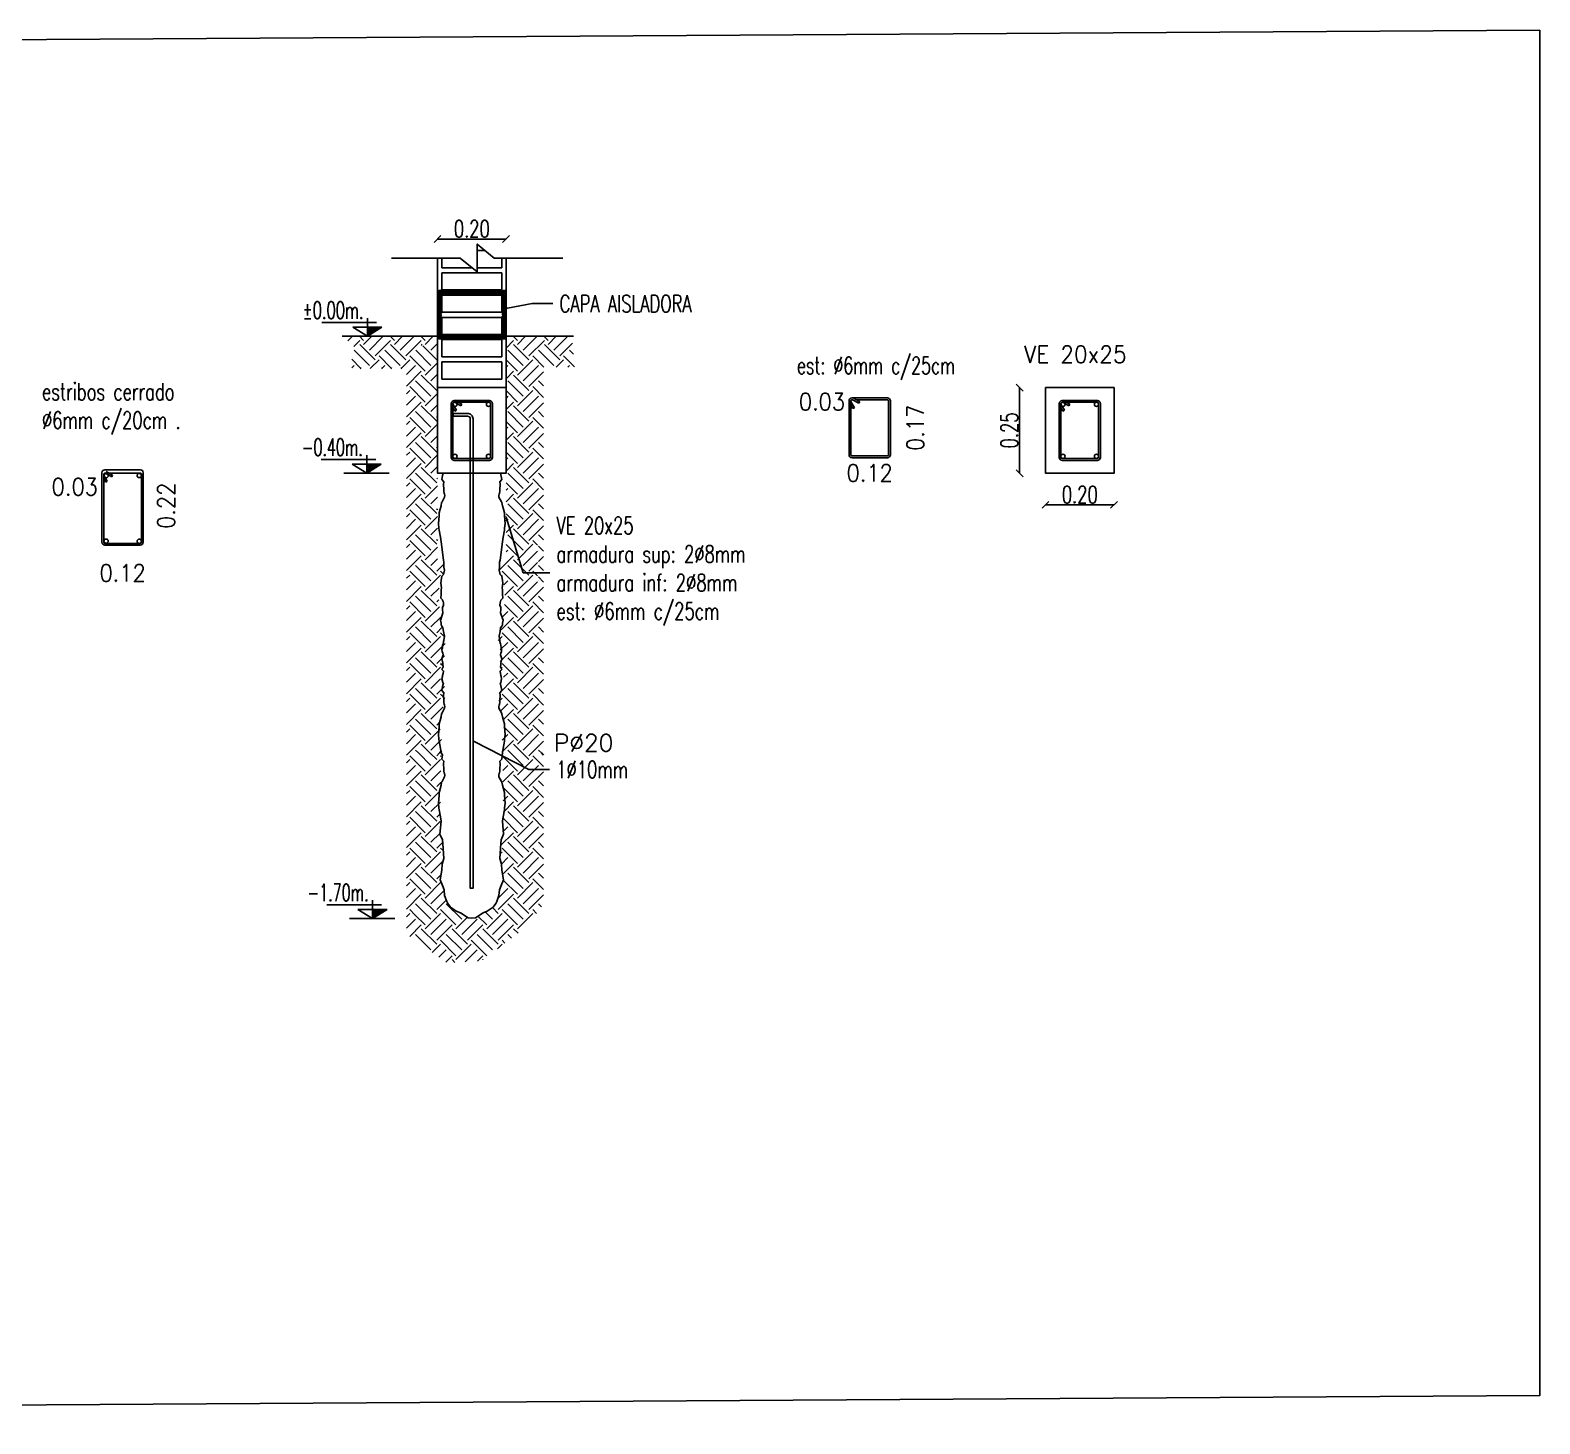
# Model space of a CAD drawing. Header units: millimetres. Extents: x 167 to 343, y -139 to 78.
# Drawn here: x 268.59 to 272.997, y -75.508 to -71.44 of the extents above; entities that cross this region are included whole.
import ezdxf
from ezdxf import colors
from ezdxf.entities.mleader import LeaderData, LeaderLine
from ezdxf.enums import TextEntityAlignment as Align
from ezdxf.math import Vec2, Vec3

# ---------------------------------------------------------------- set-up
doc = ezdxf.new("R2010")
doc.units = ezdxf.units.MM
doc.header["$LTSCALE"] = 0.1
doc.header["$MEASUREMENT"] = 0
doc.header["$PDMODE"] = 3
doc.header["$PDSIZE"] = 0.1
doc.linetypes.add('ACAD_ISO02W100', pattern=[15, 12, -3])
doc.layers.get('DEFPOINTS').update_dxf_attribs({"color": 1})
for name, color, linetype, lineweight in [('00-COTAS', 1, 'Continuous', 9), ('ARM_TEXTOS', 2, 'Continuous', 0), ('referencias', 1, 'Continuous', 5), ('TEXTO_REF_REFERENCIA', 2, 'Continuous', 0)]:
    doc.layers.add(name, color=color, linetype=linetype, lineweight=lineweight)
for name, color, linetype in [('00-muros-a', 2, 'Continuous'), ('armadura', 10, 'Continuous'), ('FUNDACION', 4, 'Continuous'), ('LADRILLOS', 3, 'Continuous'), ('TRAMAS', 8, 'Continuous')]:
    doc.layers.add(name, color=color, linetype=linetype)
doc.styles.add('$RAUL$-ROTULO', font='romans')
doc.styles.add('COTAS', font='ROMANS.shx', dxfattribs={"width": 0.7})
doc.styles.add('COTAS1', font='romans.shx', dxfattribs={"width": 0.7})
doc.styles.add('Estilo1', font='txt.shx', dxfattribs={"width": 0.9})
doc.styles.add('romans', font='romans.shx', dxfattribs={"width": 0.9})
doc.dimstyles.new('1.20', dxfattribs={"dimtxt": 0.04, "dimasz": 0.07, "dimexe": 0.18, "dimexo": 0.0625, "dimgap": 0.04, "dimtad": 1, "dimzin": 0, "dimdsep": 46, "dimtxsty": 'Estilo1', "dimblk": 'ARCHTICK', "dimcen": 0.09, "dimse1": 1, "dimse2": 1, "dimsd1": 1, "dimsd2": 1, "dimclrd": 256, "dimclrt": 256, "dimadec": 0, "dimazin": 0, "dimtfac": 1, "dimtofl": 0, "dimtmove": 0, "dimatfit": 3, "dimldrblk": 'DOT', "dimfxl": 1, "dimtolj": 1, "dimtzin": 0, "dimarcsym": 0})
doc.dimstyles.new('COTA-20', dxfattribs={"dimscale": 1.75, "dimtxt": 0.015, "dimasz": 0.004, "dimexe": 0.08, "dimexo": 0.1, "dimgap": 0.005, "dimtad": 1, "dimzin": 0, "dimdsep": 46, "dimtxsty": 'COTAS', "dimblk": 'DOT', "dimcen": 0.1, "dimse1": 1, "dimse2": 1, "dimclrd": 256, "dimclre": 256, "dimclrt": 256, "dimadec": 0, "dimazin": 0, "dimtfac": 1, "dimtix": 1, "dimtmove": 2, "dimatfit": 3, "dimldrblk": 'DOT', "dimfxl": 0, "dimtolj": 1, "dimtzin": 0, "dimarcsym": 0})
pattern_1 = [(45, (-1282.37087, -1595.44185), (7e-18, 0.0898025612), [0.0635, -0.0635]), (45, (-1282.387705, -1595.42501), (7e-18, 0.0898025612), [0.0635, -0.0635]), (45, (-1282.404543, -1595.40817), (7e-18, 0.0898025612), [0.0635, -0.0635]), (135, (-1282.404543, -1595.39695), (-0.0898025612, 7e-18), [0.0635, -0.0635]), (135, (-1282.387705, -1595.38011), (-0.0898025612, 7e-18), [0.0635, -0.0635]), (135, (-1282.37087, -1595.36327), (-0.0898025612, 7e-18), [0.0635, -0.0635])]

# ---------------------------------------------------------------- blocks, each defined once
blk = doc.blocks.new('*D207')
at = {"layer": 'DEFPOINTS', "color": 0, "transparency": 16777216}
for p in [(268.7995, -73.0054), (268.9199, -73.0054), (268.9199, -73.0891)]:
    blk.add_point(p, dxfattribs=at)
at = {"layer": '00-COTAS', "transparency": 16777216, "insert": (268.8597, -73.0241), "char_height": 0.05, "attachment_point": 5, "style": 'Estilo1'}
blk.add_mtext('\\A1;0.12', dxfattribs=at)
blk = doc.blocks.new('_ARCHTICK')
at = {"color": 0, "linetype": 'ByBlock', "const_width": 0.15}
blk.add_lwpolyline([(-0.5, -0.5), (0.5, 0.5)], dxfattribs=at)
blk = doc.blocks.new('_Dot')
at = {"color": 0, "linetype": 'ByBlock', "lineweight": -2}
blk.add_line((-0.5, 0), (-1, 0), dxfattribs=at)
at = {"color": 0, "linetype": 'ByBlock', "const_width": 0.5}
blk.add_lwpolyline([(-0.25, 0, 1), (0.25, 0, 1)], format="xyb", close=True, dxfattribs=at)
blk = doc.blocks.new('*D208')
at = {"layer": 'DEFPOINTS', "color": 0, "transparency": 16777216}
for p in [(268.9316, -72.7229), (268.9362, -72.9429), (269.0519, -72.9429)]:
    blk.add_point(p, dxfattribs=at)
at = {"layer": '00-COTAS', "transparency": 16777216, "insert": (268.9869, -72.828), "char_height": 0.05, "attachment_point": 5, "rotation": 90, "style": 'Estilo1'}
blk.add_mtext('\\A1;0.22', dxfattribs=at)
blk = doc.blocks.new('*D209')
at = {"layer": 'DEFPOINTS', "color": 0, "transparency": 16777216}
for p in [(268.9602, -72.7218), (268.9942, -72.7217), (268.9943, -72.8372)]:
    blk.add_point(p, dxfattribs=at)
at = {"layer": '00-COTAS', "transparency": 16777216, "insert": (268.7202, -72.7726), "char_height": 0.05, "attachment_point": 5, "rotation": 0.0919, "style": 'Estilo1'}
blk.add_mtext('\\A1;0.03', dxfattribs=at)
blk = doc.blocks.new('*D213')
at = {"layer": 'DEFPOINTS', "color": 0, "linetype": 'ACAD_ISO02W100', "transparency": 16777216}
for p in [(270.9806, -72.6792), (271.101, -72.6792), (271.101, -72.7971)]:
    blk.add_point(p, dxfattribs=at)
at = {"layer": 'referencias', "linetype": 'ACAD_ISO02W100', "transparency": 16777216, "insert": (271.0408, -72.7321), "char_height": 0.05, "attachment_point": 5, "style": 'Estilo1'}
blk.add_mtext('\\A1;0.12', dxfattribs=at)
blk = doc.blocks.new('*D214')
at = {"layer": 'DEFPOINTS', "color": 0, "linetype": 'ACAD_ISO02W100', "transparency": 16777216}
for p in [(271.0656, -72.5131), (271.0703, -72.6878), (271.2391, -72.6878)]:
    blk.add_point(p, dxfattribs=at)
at = {"layer": 'referencias', "linetype": 'ACAD_ISO02W100', "transparency": 16777216, "insert": (271.1741, -72.6004), "char_height": 0.05, "attachment_point": 5, "rotation": 90, "style": 'Estilo1'}
blk.add_mtext('\\A1;0.17', dxfattribs=at)
blk = doc.blocks.new('*D215')
at = {"layer": 'DEFPOINTS', "color": 0, "linetype": 'ACAD_ISO02W100', "transparency": 16777216}
for p in [(271.1413, -72.4384), (271.1753, -72.4383), (271.1755, -72.5886)]:
    blk.add_point(p, dxfattribs=at)
at = {"layer": 'referencias', "linetype": 'ACAD_ISO02W100', "transparency": 16777216, "insert": (270.9014, -72.5241), "char_height": 0.05, "attachment_point": 5, "rotation": 0.0919, "style": 'Estilo1'}
blk.add_mtext('\\A1;0.03', dxfattribs=at)
blk = doc.blocks.new('_Oblique')
at = {"color": 0, "linetype": 'ByBlock', "lineweight": -2}
blk.add_line((-0.5, -0.5), (0.5, 0.5), dxfattribs=at)
blk = doc.blocks.new('*D216')
at = {"layer": '00-COTAS', "lineweight": -2, "transparency": 16777216}
blk.add_line((269.9792, -72.0492), (269.7792, -72.0492), dxfattribs=at)
at = {"layer": 'DEFPOINTS', "color": 0, "transparency": 16777216}
for p in [(269.7792, -72.0492), (269.7792, -72.1047), (269.9792, -72.1047)]:
    blk.add_point(p, dxfattribs=at)
at = {"layer": '00-COTAS', "lineweight": -2, "transparency": 16777216, "xscale": 0.02, "yscale": 0.02, "zscale": 0.02, "rotation": 180}
blk.add_blockref('_Oblique', (269.7792, -72.0492), dxfattribs=at)
at = {"layer": '00-COTAS', "lineweight": -2, "transparency": 16777216, "xscale": 0.02, "yscale": 0.02, "zscale": 0.02}
blk.add_blockref('_Oblique', (269.9792, -72.0492), dxfattribs=at)
at = {"layer": '00-COTAS', "transparency": 16777216, "insert": (269.8792, -72.0192), "char_height": 0.05, "attachment_point": 5, "style": 'COTAS'}
blk.add_mtext('\\A1;0.20', dxfattribs=at)
blk = doc.blocks.new('*D217')
at = {"layer": '00-COTAS', "lineweight": -2, "transparency": 16777216}
blk.add_line((271.7541, -72.8253), (271.5541, -72.8253), dxfattribs=at)
at = {"layer": 'DEFPOINTS', "color": 0, "transparency": 16777216}
for p in [(271.5541, -72.733), (271.7541, -72.733), (271.5541, -72.8253)]:
    blk.add_point(p, dxfattribs=at)
at = {"layer": '00-COTAS', "lineweight": -2, "transparency": 16777216, "xscale": 0.02, "yscale": 0.02, "zscale": 0.02, "rotation": 180}
blk.add_blockref('_Oblique', (271.5541, -72.8253), dxfattribs=at)
at = {"layer": '00-COTAS', "lineweight": -2, "transparency": 16777216, "xscale": 0.02, "yscale": 0.02, "zscale": 0.02}
blk.add_blockref('_Oblique', (271.7541, -72.8253), dxfattribs=at)
at = {"layer": '00-COTAS', "transparency": 16777216, "insert": (271.6541, -72.7953), "char_height": 0.05, "attachment_point": 5, "style": 'COTAS'}
blk.add_mtext('\\A1;0.20', dxfattribs=at)
blk = doc.blocks.new('*D218')
at = {"layer": '00-COTAS', "lineweight": -2, "transparency": 16777216}
blk.add_line((271.4783, -72.483), (271.4783, -72.733), dxfattribs=at)
at = {"layer": 'DEFPOINTS', "color": 0, "transparency": 16777216}
for p in [(271.5541, -72.483), (271.4783, -72.733), (271.5541, -72.733)]:
    blk.add_point(p, dxfattribs=at)
at = {"layer": '00-COTAS', "lineweight": -2, "transparency": 16777216, "xscale": 0.02, "yscale": 0.02, "zscale": 0.02}
for p, rotation in [((271.4783, -72.483), 90), ((271.4783, -72.733), 270)]:
    blk.add_blockref('_Oblique', p, dxfattribs=dict(at, rotation=rotation))
at = {"layer": '00-COTAS', "transparency": 16777216, "insert": (271.4483, -72.608), "char_height": 0.05, "attachment_point": 5, "rotation": 90, "style": 'COTAS'}
blk.add_mtext('\\A1;0.25', dxfattribs=at)

msp = doc.modelspace()

# ---------------------------------------------------------------- hatches: boundary and pattern name
h = msp.add_hatch()
h.set_pattern_fill('ANSI31', color=1, scale=0.001)
h.set_pattern_definition([(45, (-1722.7878938, -1200.6135715), (-0.0022450640303, 0.0022450640303), [])])
h.paths.add_polyline_path([(269.9792, -72.1976), (269.7792, -72.1976), (269.7792, -72.3426), (269.9792, -72.3426)])
h.paths.add_polyline_path([(269.9667, -72.2126), (269.9667, -72.3276), (269.7917, -72.3276), (269.7917, -72.2126)], flags=16)
at = {"layer": 'FUNDACION'}
h = msp.add_hatch(color=256, dxfattribs=at)
h.dxf.hatch_style = 1
h.paths.add_polyline_path([(269.5743, -72.3064), (269.5743, -72.333), (269.6169, -72.3064)])
h = msp.add_hatch(color=256, dxfattribs=at)
h.dxf.hatch_style = 1
h.paths.add_polyline_path([(269.5723, -72.7064), (269.5723, -72.733), (269.6149, -72.7064)])
h = msp.add_hatch(color=256, dxfattribs=at)
h.dxf.hatch_style = 1
h.paths.add_polyline_path([(269.589, -74.0064), (269.589, -74.033), (269.6316, -74.0064)])
at = {"layer": 'TRAMAS', "linetype": 'ACAD_ISO02W100'}
h = msp.add_hatch(dxfattribs=at)
h.set_pattern_fill('EARTH', color=256, scale=0.01, angle=45)
h.set_pattern_definition(pattern_1)
h.paths.add_polyline_path([(269.6956, -72.3864), (269.7382, -72.3598), (269.7382, -72.3568)], flags=16)
h.paths.add_polyline_path([(269.5468, -72.4262), (269.6942, -72.4262), (269.6942, -72.426), (269.5382, -72.426)], flags=16)
h.paths.add_polyline_path([(269.7783, -73.2494), (269.7783, -73.16)], flags=16)
h.paths.add_polyline_path([(269.7925, -72.533), (269.7924, -72.5333), (269.7925, -72.533)])
h.paths.add_polyline_path([(269.7792, -72.983), (269.7792, -72.333), (269.5011, -72.333), (269.5479, -72.3737), (269.5285, -72.3705), (269.5285, -72.4276), (269.6885, -72.4276), (269.6885, -73.5491), (269.7917, -73.5491), (269.7917, -73.5491), (269.7907, -73.514), (269.7907, -73.5093), (269.786, -73.4739), (269.7854, -73.4576), (269.797, -73.4425), (269.7959, -73.4222), (269.7959, -73.4077), (269.8011, -73.3955), (269.8, -73.3827), (269.7988, -73.3508), (269.7941, -73.3423), (269.7872, -73.333), (269.7854, -73.3249), (269.7947, -73.2993), (269.797, -73.2778), (269.7994, -73.2662), (269.7994, -73.2587), (269.797, -73.254), (269.7953, -73.2442), (269.8029, -73.2256), (269.8023, -73.2186), (269.7935, -73.1896), (269.7911, -73.1785), (269.793, -73.1716), (269.7889, -73.1559), (269.7878, -73.1361), (269.7838, -73.1152), (269.7834, -73.1094), (269.7822, -73.0961), (269.784, -73.0737), (269.7836, -73.065), (269.7868, -73.0544), (269.7895, -73.0439), (269.7911, -73.0349), (269.7924, -73.0326), (269.7999, -73.0188), (269.8004, -73.014), (269.7997, -73.0099), (269.7974, -73.0031), (269.7974, -72.9972), (269.7964, -72.983)])
h = msp.add_hatch(dxfattribs=at)
h.set_pattern_fill('EARTH', color=256, scale=0.01, angle=45)
h.set_pattern_definition(pattern_1)
h.paths.add_polyline_path([(270.071, -73.0581), (270.074, -73.0581), (270.074, -72.9314), (270.071, -72.9314)], flags=16)
h.paths.add_polyline_path([(269.9792, -72.333), (269.9792, -72.983), (269.962, -72.983), (269.961, -72.9972), (269.961, -73.0024), (269.9585, -73.011), (269.958, -73.014), (269.9585, -73.0188), (269.966, -73.0326), (269.9673, -73.0349), (269.9689, -73.0439), (269.9716, -73.0544), (269.9748, -73.065), (269.9744, -73.0737), (269.9762, -73.0961), (269.975, -73.1094), (269.9746, -73.1152), (269.9706, -73.1361), (269.9695, -73.1559), (269.9654, -73.1716), (269.9673, -73.1785), (269.9649, -73.1896), (269.9561, -73.2186), (269.9556, -73.2256), (269.9631, -73.2442), (269.9614, -73.254), (269.959, -73.2587), (269.959, -73.2662), (269.9614, -73.2778), (269.9637, -73.2993), (269.973, -73.3249), (269.9712, -73.333), (269.9643, -73.3423), (269.9596, -73.3508), (269.9585, -73.3827), (269.9573, -73.3955), (269.9625, -73.4077), (269.9625, -73.4222), (269.9614, -73.4425), (269.973, -73.4576), (269.9724, -73.4739), (269.9678, -73.5093), (269.9678, -73.514), (269.9667, -73.5491), (269.9667, -73.5491), (270.0889, -73.5491), (270.0889, -72.4229), (270.1794, -72.4229), (270.171, -72.333)])
h = msp.add_hatch(dxfattribs=at)
h.set_pattern_fill('EARTH', color=256, scale=0.01, angle=45)
h.set_pattern_definition(pattern_1)
h.paths.add_polyline_path([(269.7382, -74.0064), (269.6956, -74.033), (269.7385, -74.0064)], flags=16)
h.paths.add_polyline_path([(269.6951, -73.9917), (269.6942, -73.9917), (269.6942, -73.9336), (269.6951, -73.9336)], flags=16)
h.paths.add_polyline_path([(269.7895, -73.5491), (269.6885, -73.5491), (269.6885, -74.0787), (269.8062, -74.1625), (269.9074, -74.1563), (270.0374, -74.0588), (270.0889, -73.9906), (270.0889, -73.5491), (269.9689, -73.5491), (269.9721, -73.7866), (269.9649, -73.8032), (269.9638, -73.8135), (269.9607, -73.858), (269.9618, -73.8611), (269.9659, -73.8745), (269.9669, -73.8921), (269.9713, -73.9202), (269.9652, -73.9365), (269.9601, -73.9487), (269.9585, -73.9655), (269.9524, -73.9833), (269.9494, -73.9889), (269.9412, -73.9995), (269.9245, -74.0112), (269.9122, -74.0163), (269.8904, -74.0306), (269.8792, -74.0316), (269.8681, -74.0306), (269.8462, -74.0163), (269.834, -74.0112), (269.8172, -73.9995), (269.809, -73.9889), (269.806, -73.9833), (269.7999, -73.9655), (269.7983, -73.9487), (269.7932, -73.9365), (269.7871, -73.9202), (269.7915, -73.8921), (269.7925, -73.8745), (269.7977, -73.8578), (269.7946, -73.8135), (269.7935, -73.8032), (269.7863, -73.7866)])

# ---------------------------------------------------------------- linework, layer by layer
msp.add_lwpolyline([(259.761, -71.522), (272.997, -71.4395), (272.997, -75.4256), (259.761, -75.5081)], close=True)
msp.add_lwpolyline([(269.6449, -72.1047), (269.8449, -72.1047), (269.8949, -72.1452), (269.8949, -72.0642), (269.9449, -72.1047), (270.1449, -72.1047)])
at = {"layer": '00-muros-a'}
for p, q in [((269.7792, -72.733), (269.7792, -72.1047)), ((269.9792, -72.733), (269.9792, -72.1047)), ((269.7792, -72.333), (269.5011, -72.333)), ((269.9792, -72.333), (270.1761, -72.333))]:
    msp.add_line(p, q, dxfattribs=at)
for points in [[(269.7792, -72.483), (269.9792, -72.483), (269.9792, -72.733), (269.7792, -72.733)], [(271.5541, -72.483), (271.7541, -72.483), (271.7541, -72.733), (271.5541, -72.733)]]:
    msp.add_lwpolyline(points, close=True, dxfattribs=at)
for points in [[(269.7959, -72.733), (269.794, -72.7391), (269.792, -72.7514), (269.7972, -72.7578), (269.7963, -72.765), (269.7974, -72.781), (269.7974, -72.7863), (269.7988, -72.791), (269.7997, -72.7938), (269.8004, -72.7978), (269.7999, -72.8026), (269.7924, -72.8164), (269.7911, -72.8187), (269.7895, -72.8278), (269.7868, -72.8382), (269.7836, -72.8489), (269.784, -72.8575), (269.7822, -72.8799), (269.7834, -72.8933), (269.7838, -72.8991), (269.7878, -72.92), (269.7895, -72.933)], [(269.9625, -72.733), (269.9665, -72.7514), (269.9612, -72.7578), (269.9621, -72.765), (269.961, -72.781), (269.961, -72.7863), (269.9596, -72.791), (269.9587, -72.7938), (269.958, -72.7978), (269.9585, -72.8026), (269.966, -72.8164), (269.9673, -72.8187), (269.9689, -72.8278), (269.9716, -72.8382), (269.9748, -72.8489), (269.9744, -72.8575), (269.9762, -72.8799), (269.975, -72.8933), (269.9746, -72.8991), (269.9706, -72.92), (269.9689, -72.933)], [(269.7895, -72.933), (269.7966, -72.9872), (269.798, -72.9924), (269.798, -73.0076), (269.799, -73.0161), (269.7966, -73.0284), (269.7919, -73.0336), (269.7895, -73.0459), (269.789, -73.0535), (269.7905, -73.0677), (269.79, -73.0729), (269.7897, -73.0859), (269.7891, -73.0979), (269.7935, -73.1023), (269.7941, -73.104), (269.7958, -73.107), (269.7967, -73.1114), (269.797, -73.1178), (269.7941, -73.1252), (269.7941, -73.1307), (269.795, -73.1401), (269.79, -73.1568), (269.7876, -73.1615), (269.79, -73.1709), (269.79, -73.1762), (269.7909, -73.1773), (269.792, -73.1794), (269.795, -73.1847), (269.7964, -73.1949), (269.7997, -73.2084), (269.7976, -73.2213), (269.797, -73.2243), (269.7953, -73.2307), (269.7941, -73.2348), (269.7938, -73.243), (269.7921, -73.2474), (269.7929, -73.2534), (269.7949, -73.2583), (269.7958, -73.2628), (269.7927, -73.2715), (269.792, -73.2752), (269.7947, -73.2879), (269.7949, -73.2917), (269.7952, -73.2979), (269.7927, -73.3044), (269.792, -73.306), (269.7967, -73.3104), (269.7952, -73.3173), (269.7941, -73.3236), (269.7934, -73.3265), (269.7921, -73.3332), (269.7943, -73.3434), (269.7954, -73.3456), (269.7961, -73.3485), (269.7959, -73.3491)], [(269.9689, -72.933), (269.9618, -72.9872), (269.9604, -72.9924), (269.9604, -73.0076), (269.9594, -73.0161), (269.9618, -73.0284), (269.9665, -73.0336), (269.9689, -73.0459), (269.9694, -73.0535), (269.9679, -73.0677), (269.9684, -73.0729), (269.9687, -73.0859), (269.9693, -73.0979), (269.9649, -73.1023), (269.9643, -73.104), (269.9626, -73.107), (269.9617, -73.1114), (269.9614, -73.1178), (269.9643, -73.1252), (269.9643, -73.1307), (269.9634, -73.1401), (269.9684, -73.1568), (269.9708, -73.1615), (269.9684, -73.1709), (269.9684, -73.1762), (269.9676, -73.1773), (269.9664, -73.1794), (269.9634, -73.1847), (269.962, -73.1949), (269.9588, -73.2084), (269.9608, -73.2213), (269.9614, -73.2243), (269.9632, -73.2307), (269.9643, -73.2348), (269.9646, -73.243), (269.9663, -73.2474), (269.9655, -73.2534), (269.9635, -73.2583), (269.9626, -73.2628), (269.9657, -73.2715), (269.9665, -73.2752), (269.9637, -73.2879), (269.9635, -73.2917), (269.9632, -73.2979), (269.9657, -73.3044), (269.9665, -73.306), (269.9617, -73.3104), (269.9632, -73.3173), (269.9643, -73.3236), (269.965, -73.3265), (269.9663, -73.3332), (269.9641, -73.3434), (269.963, -73.3456), (269.9623, -73.3485), (269.9625, -73.3491)], [(269.7959, -73.3491), (269.794, -73.3552), (269.792, -73.3676), (269.7972, -73.3739), (269.7963, -73.3812), (269.7974, -73.3972), (269.7974, -73.4024), (269.7988, -73.4072), (269.7997, -73.4099), (269.8004, -73.414), (269.7999, -73.4188), (269.7924, -73.4326), (269.7911, -73.4349), (269.7895, -73.4439), (269.7868, -73.4544), (269.7836, -73.465), (269.784, -73.4737), (269.7822, -73.4961), (269.7834, -73.5094), (269.7838, -73.5152), (269.7878, -73.5361), (269.7895, -73.5491)], [(269.9625, -73.3491), (269.9665, -73.3676), (269.9612, -73.3739), (269.9621, -73.3812), (269.961, -73.3972), (269.961, -73.4024), (269.9596, -73.4072), (269.9587, -73.4099), (269.958, -73.414), (269.9585, -73.4188), (269.966, -73.4326), (269.9673, -73.4349), (269.9689, -73.4439), (269.9716, -73.4544), (269.9748, -73.465), (269.9744, -73.4737), (269.9762, -73.4961), (269.975, -73.5094), (269.9746, -73.5152), (269.9706, -73.5361), (269.9689, -73.5491)], [(269.7895, -73.5491), (269.794, -73.5552), (269.792, -73.5676), (269.7972, -73.5739), (269.7963, -73.5812), (269.7974, -73.5972), (269.7974, -73.6024), (269.7988, -73.6072), (269.7997, -73.6099), (269.8004, -73.614), (269.7999, -73.6188), (269.7924, -73.6326), (269.7911, -73.6349), (269.7895, -73.6439), (269.7868, -73.6544), (269.7836, -73.665), (269.784, -73.6737), (269.7822, -73.6961), (269.7834, -73.7094), (269.7838, -73.7152), (269.7878, -73.7361), (269.7895, -73.7491)], [(269.9689, -73.5491), (269.9665, -73.5676), (269.9612, -73.5739), (269.9621, -73.5812), (269.961, -73.5972), (269.961, -73.6024), (269.9596, -73.6072), (269.9587, -73.6099), (269.958, -73.614), (269.9585, -73.6188), (269.966, -73.6326), (269.9673, -73.6349), (269.9689, -73.6439), (269.9716, -73.6544), (269.9748, -73.665), (269.9744, -73.6737), (269.9762, -73.6961), (269.975, -73.7094), (269.9746, -73.7152), (269.9706, -73.7361), (269.9689, -73.7491)], [(269.7895, -73.7491), (269.7863, -73.7866), (269.7935, -73.8032), (269.7946, -73.8135), (269.7977, -73.858), (269.7967, -73.8611), (269.7925, -73.8745), (269.7915, -73.8921), (269.7871, -73.9202), (269.7932, -73.9365), (269.7983, -73.9487), (269.7999, -73.9655), (269.806, -73.9833), (269.809, -73.9889), (269.8172, -73.9995), (269.834, -74.0112), (269.8462, -74.0163), (269.8681, -74.0306), (269.8792, -74.0316)], [(269.9689, -73.7491), (269.9721, -73.7866), (269.9649, -73.8032), (269.9638, -73.8135), (269.9607, -73.858), (269.9618, -73.8611), (269.9659, -73.8745), (269.9669, -73.8921), (269.9713, -73.9202), (269.9652, -73.9365), (269.9601, -73.9487), (269.9585, -73.9655), (269.9524, -73.9833), (269.9494, -73.9889), (269.9412, -73.9995), (269.9245, -74.0112), (269.9122, -74.0163), (269.8904, -74.0306), (269.8792, -74.0316)]]:
    msp.add_lwpolyline(points, dxfattribs=at)
at = {"layer": 'armadura'}
for p, q in [((269.8344, -72.5491, 0.3051), (269.8242, -72.5314, 0.3051)), ((269.8474, -72.5362, 0.3051), (269.8294, -72.5258, 0.3051)), ((269.8308, -72.5206, 0.3051), (269.8499, -72.5317, 0.3051)), ((269.8499, -72.5317, 0.3051), (269.8474, -72.5362, 0.3051)), ((270.996, -72.5416, 0.3051), (270.9858, -72.5238, 0.3051)), ((270.9858, -72.5341, 0.3051), (270.9916, -72.5442, 0.3051)), ((271.009, -72.5286, 0.3051), (270.991, -72.5182, 0.3051)), ((270.9924, -72.5131, 0.3051), (271.0116, -72.5241, 0.3051)), ((271.0116, -72.5241, 0.3051), (271.009, -72.5286, 0.3051)), ((271.6093, -72.5491, 0.3051), (271.599, -72.5314, 0.3051)), ((271.6222, -72.5362, 0.3051), (271.6043, -72.5258, 0.3051)), ((271.6057, -72.5206, 0.3051), (271.6248, -72.5317, 0.3051)), ((271.6248, -72.5317, 0.3051), (271.6222, -72.5362, 0.3051)), ((269.8242, -72.5417, 0.3051), (269.8299, -72.5517, 0.3051)), ((269.8299, -72.5517, 0.3051), (269.8344, -72.5491, 0.3051)), ((270.9916, -72.5442, 0.3051), (270.996, -72.5416, 0.3051)), ((271.599, -72.5417, 0.3051), (271.6048, -72.5517, 0.3051)), ((271.6048, -72.5517, 0.3051), (271.6093, -72.5491, 0.3051)), ((268.8149, -72.7563, 0.3051), (268.8047, -72.7385, 0.3051)), ((268.8047, -72.7488, 0.3051), (268.8104, -72.7588, 0.3051)), ((268.8279, -72.7433, 0.3051), (268.8099, -72.7329, 0.3051)), ((268.8104, -72.7588, 0.3051), (268.8149, -72.7563, 0.3051)), ((268.8113, -72.7278, 0.3051), (268.8305, -72.7388, 0.3051)), ((268.8305, -72.7388, 0.3051), (268.8279, -72.7433, 0.3051)), ((268.7995, -72.9343), (268.7995, -72.7895)), ((268.9199, -72.7895), (268.9199, -72.9343)), ((268.9113, -72.9429), (268.8081, -72.9429))]:
    msp.add_line(p, q, dxfattribs=at)
for points in [[(269.819, -72.6381), (269.819, -72.5292, -0.414214), (269.8276, -72.5206), (269.9308, -72.5206, -0.414214), (269.9394, -72.5292), (269.9394, -72.6381)], [(269.8242, -72.6381), (269.8242, -72.5292, -0.414214), (269.8276, -72.5258), (269.8294, -72.5258)], [(269.8397, -72.5258), (269.9308, -72.5258, -0.414214), (269.9342, -72.5292), (269.9342, -72.6381)], [(270.9806, -72.5797), (270.9806, -72.5217, -0.414214), (270.9892, -72.5131), (271.0924, -72.5131, -0.414214), (271.101, -72.5217), (271.101, -72.5797)], [(270.9858, -72.5797), (270.9858, -72.5217, -0.414214), (270.9892, -72.5182), (270.991, -72.5182)], [(271.0013, -72.5182), (271.0924, -72.5182, -0.414214), (271.0959, -72.5217), (271.0959, -72.5797)], [(271.5939, -72.6369), (271.5939, -72.5292, -0.414214), (271.6025, -72.5206), (271.7057, -72.5206, -0.414214), (271.7143, -72.5292), (271.7143, -72.6369)], [(271.599, -72.6369), (271.599, -72.5292, -0.414214), (271.6025, -72.5258), (271.6043, -72.5258)], [(271.6146, -72.5258), (271.7057, -72.5258, -0.414214), (271.7091, -72.5292), (271.7091, -72.6369)], [(269.8828, -73.339), (269.8828, -72.5743, 0.414214), (269.8668, -72.5583), (269.8248, -72.5583), (269.8248, -72.5663), (269.8668, -72.5663, -0.414214), (269.8748, -72.5743), (269.8748, -73.339)], [(271.101, -72.5797), (271.101, -72.6792, -0.414214), (271.0924, -72.6878), (270.9892, -72.6878, -0.414214), (270.9806, -72.6792), (270.9806, -72.5797)], [(271.0959, -72.5797), (271.0959, -72.6792, -0.414214), (271.0924, -72.6826), (270.9892, -72.6826, -0.414214), (270.9858, -72.6792), (270.9858, -72.5797)], [(269.9394, -72.6381), (269.9394, -72.6867, -0.414214), (269.9308, -72.6953), (269.8276, -72.6953, -0.414214), (269.819, -72.6867), (269.819, -72.6381)], [(269.9342, -72.6381), (269.9342, -72.6867, -0.414214), (269.9308, -72.6902), (269.8276, -72.6902, -0.414214), (269.8242, -72.6867), (269.8242, -72.6381)], [(271.7143, -72.6369), (271.7143, -72.6867, -0.414214), (271.7057, -72.6953), (271.6025, -72.6953, -0.414214), (271.5939, -72.6867), (271.5939, -72.6369)], [(271.7091, -72.6369), (271.7091, -72.6867, -0.414214), (271.7057, -72.6902), (271.6025, -72.6902, -0.414214), (271.599, -72.6867), (271.599, -72.6369)], [(268.7995, -72.7895), (268.7995, -72.7315, -0.414214), (268.8081, -72.7229), (268.9113, -72.7229, -0.414214), (268.9199, -72.7315), (268.9199, -72.7895)], [(268.8047, -72.8348), (268.8047, -72.7364, -0.414214), (268.8081, -72.7329), (268.8099, -72.7329)], [(268.8202, -72.7329), (268.9113, -72.7329, -0.414214), (268.9147, -72.7364), (268.9147, -72.8348)], [(268.9147, -72.8348), (268.9147, -72.9343, -0.414214), (268.9113, -72.9378), (268.8081, -72.9378, -0.414214), (268.8047, -72.9343), (268.8047, -72.8348)]]:
    msp.add_lwpolyline(points, format="xyb", dxfattribs=at)
msp.add_lwpolyline([(269.8748, -73.339), (269.8748, -73.9446), (269.8828, -73.9446), (269.8828, -73.339)], dxfattribs=at)
for centre in [(269.8298, -72.5318), (269.9279, -72.5318), (271.6047, -72.5318), (271.7028, -72.5318), (269.8298, -72.6836), (269.9279, -72.6836), (271.6047, -72.6836), (271.7028, -72.6836), (268.8117, -72.7402), (268.9083, -72.7396), (268.8114, -72.9312), (268.9082, -72.9316)]:
    msp.add_circle(centre, 0.00623, dxfattribs=at)
for centre, start, end in [((268.8081, -72.9343), 180, 270), ((268.9113, -72.9343), 270, 0)]:
    msp.add_arc(centre, 0.0086, start, end, dxfattribs=at)
at = {"layer": 'FUNDACION'}
for p, q in [((269.6009, -72.2931), (269.4413, -72.2931)), ((269.5317, -72.3064), (269.6169, -72.3064)), ((269.5317, -72.3064), (269.5743, -72.333)), ((269.5743, -72.3064), (269.5743, -72.2798)), ((269.6169, -72.3064), (269.5743, -72.333)), ((269.5743, -72.3064), (269.5743, -72.333)), ((269.5989, -72.6931), (269.4393, -72.6931)), ((269.5298, -72.7064), (269.6149, -72.7064)), ((269.5298, -72.7064), (269.5723, -72.733)), ((269.5723, -72.7064), (269.5723, -72.6798)), ((269.6149, -72.7064), (269.5723, -72.733)), ((269.5723, -72.7064), (269.5723, -72.733)), ((269.6381, -72.733), (269.5051, -72.733)), ((269.6156, -73.9931), (269.456, -73.9931)), ((269.589, -74.0064), (269.589, -73.9798)), ((269.6548, -74.033), (269.5218, -74.033)), ((269.5464, -74.0064), (269.6316, -74.0064)), ((269.5464, -74.0064), (269.589, -74.033)), ((269.6316, -74.0064), (269.589, -74.033)), ((269.589, -74.0064), (269.589, -74.033))]:
    msp.add_line(p, q, dxfattribs=at)
at = {"layer": 'FUNDACION', "color": 1}
msp.add_line((269.6401, -72.333), (269.5071, -72.333), dxfattribs=at)
at = {"layer": 'LADRILLOS'}
for points in [[(269.8949, -72.083), (269.9181, -72.083)], [(269.8799, -72.133), (269.7917, -72.133), (269.7917, -72.1047)], [(269.9667, -72.1047), (269.9667, -72.133), (269.8949, -72.133)], [(269.8698, -72.148), (269.9667, -72.148), (269.9667, -72.198), (269.7917, -72.198), (269.7917, -72.148), (269.8698, -72.148)], [(269.8698, -72.278), (269.9667, -72.278), (269.9667, -72.328), (269.7917, -72.328), (269.7917, -72.278), (269.8698, -72.278)], [(269.8698, -72.408), (269.9667, -72.408), (269.9667, -72.458), (269.7917, -72.458), (269.7917, -72.408), (269.8698, -72.408)]]:
    msp.add_lwpolyline(points, dxfattribs=at)
for points in [[(269.7917, -72.213), (269.9667, -72.213), (269.9667, -72.263), (269.7917, -72.263)], [(269.7917, -72.343), (269.9667, -72.343), (269.9667, -72.393), (269.7917, -72.393)]]:
    msp.add_lwpolyline(points, close=True, dxfattribs=at)

# ---------------------------------------------------------------- texts
at = {"layer": 'ARM_TEXTOS', "style": 'romans', "width": 0.567231}
for s, p, p2 in [('%%P0.00m.', (269.3849, -72.282), (269.5632, -72.282)), ('-0.40m.', (269.3829, -72.682), (269.5612, -72.682)), ('-1.70m.', (269.3996, -73.982), (269.5779, -73.982))]:
    msp.add_text(s, height=0.05, dxfattribs=at).set_placement(p, p2, align=Align.FIT)
at = {"layer": 'referencias', "style": '$RAUL$-ROTULO', "width": 0.944205}
msp.add_text('P%%C20', height=0.05, dxfattribs=at).set_placement((270.1192, -73.5452, 15.2331), (270.2923, -73.5452, 15.2331), align=Align.FIT)
at = {"layer": 'referencias', "color": 2, "insert": (268.6243, -72.4696), "char_height": 0.05, "attachment_point": 1, "style": 'COTAS'}
msp.add_mtext('{\\C256;estribos cerrado\\P%%C6mm c/20cm .}', dxfattribs=at)
at = {"layer": 'TEXTO_REF_REFERENCIA', "linetype": 'Continuous', "style": '$RAUL$-ROTULO'}
for s, width, p, p2 in [('VE 20x25', 0.827462, (271.4913, -72.4109, 15.2331), (271.7908, -72.4109, 15.2331)), ('est: %%C6mm c/25cm', 0.601926, (270.8284, -72.4433, 15.2331), (271.2899, -72.4433, 15.2331))]:
    msp.add_text(s, height=0.05, dxfattribs=dict(at, width=width)).set_placement(p, p2, align=Align.FIT)

# ---------------------------------------------------------------- dimensions: what is measured, and where the dimension line sits
at = {"layer": '00-COTAS'}
for base, p1, p2, angle, picture, middle in [((269.7792, -72.0492), (269.9792, -72.1047), (269.7792, -72.1047), 180, '*D216', (269.8792, -72.0192)), ((271.4783, -72.733), (271.5541, -72.483), (271.5541, -72.733), 90, '*D218', (271.4483, -72.608)), ((271.5541, -72.8253), (271.7541, -72.733), (271.5541, -72.733), 180, '*D217', (271.6541, -72.7953))]:
    dim = msp.add_linear_dim(base=base, p1=p1, p2=p2, angle=angle, dimstyle='COTA-20', override={"dimscale": 1, "dimtxt": 0.05, "dimasz": 0.02, "dimblk1": 'Oblique', "dimblk2": 'Oblique', "dimsah": 1}, dxfattribs=at)
    dim.commit()
    dim.dimension.update_dxf_attribs({"geometry": picture, "text_midpoint": middle})
for base, p1, p2, angle, picture, middle, dimtype in [((268.9943, -72.8372), (268.9602, -72.7218), (268.9942, -72.7217), 0.0919, '*D209', (268.7203, -72.8376), 161), ((269.0519, -72.9429), (268.9316, -72.7229), (268.9362, -72.9429), 90, '*D208', (269.0519, -72.828), 160)]:
    dim = msp.add_linear_dim(base=base, p1=p1, p2=p2, angle=angle, dimstyle='1.20', override={"dimtxt": 0.05}, dxfattribs=at)
    dim.commit()
    dim.dimension.update_dxf_attribs({"geometry": picture, "text_midpoint": middle, "dimtype": dimtype})
dim = msp.add_linear_dim(base=(268.9199, -73.0891), p1=(268.7995, -73.0054), p2=(268.9199, -73.0054), dimstyle='1.20', override={"dimtxt": 0.05}, dxfattribs=at)
dim.commit()
dim.dimension.update_dxf_attribs({"geometry": '*D207', "text_midpoint": (268.8597, -73.0891), "dimtype": 160})
at = {"layer": 'referencias', "linetype": 'ACAD_ISO02W100'}
for base, p1, p2, angle, picture, middle, dimtype in [((271.1755, -72.5886), (271.1413, -72.4384), (271.1753, -72.4383), 0.0919, '*D215', (270.9015, -72.5891), 161), ((271.2391, -72.6878), (271.0656, -72.5131), (271.0703, -72.6878), 90, '*D214', (271.2391, -72.6004), 160)]:
    dim = msp.add_linear_dim(base=base, p1=p1, p2=p2, angle=angle, dimstyle='1.20', override={"dimtxt": 0.05}, dxfattribs=at)
    dim.commit()
    dim.dimension.update_dxf_attribs({"geometry": picture, "text_midpoint": middle, "dimtype": dimtype})
dim = msp.add_linear_dim(base=(271.101, -72.7971), p1=(270.9806, -72.6792), p2=(271.101, -72.6792), dimstyle='1.20', override={"dimtxt": 0.05}, dxfattribs=at)
dim.commit()
dim.dimension.update_dxf_attribs({"geometry": '*D213', "text_midpoint": (271.0408, -72.7971), "dimtype": 160})

# ---------------------------------------------------------------- leaders
at = {"layer": 'referencias'}
ml = msp.add_multileader_mtext('Standard', dxfattribs=at)
ml.set_content('{\\C256;CAPA AISLADORA}', color=1, style='COTAS1')
ml.set_leader_properties(color=256)
ml.set_arrow_properties(name='DOT')
ml.build(insert=Vec2(0, 0))
ml.multileader.update_dxf_attribs({"text_left_attachment_type": 2, "text_right_attachment_type": 6, "dogleg_length": 0.04, "arrow_head_size": 0.004})
ctx = ml.context
ctx.base_point, ctx.char_height, ctx.arrow_head_size, ctx.landing_gap_size, ctx.plane_origin = Vec3(270.1155, -72.2378), 0.05, 0.004, 0.02, Vec3(269.9802, -72.2883)
ctx.left_attachment, ctx.right_attachment = 2, 6
notes = []
notes.append((ctx, [(0, (1, 1, 0), (270.0555, -72.2378), (1, 0), 0.06, [(0, [(269.9792, -72.2517)], 0, [])])]))
ctx.mtext.insert, ctx.mtext.flow_direction = Vec3(270.1355, -72.2128), 5
ml = msp.add_multileader_mtext('Standard', dxfattribs=at)
ml.set_content('{\\C256;VE 20x25\\Parmadura sup: 2%%C8mm\\Parmadura inf: 2%%C8mm\\Pest: %%C6mm c/25cm}', color=1, style='COTAS1')
ml.set_leader_properties(color=256)
ml.set_arrow_properties(name='DOT')
ml.build(insert=Vec2(0, 0))
ml.multileader.update_dxf_attribs({"text_left_attachment_type": 2, "text_right_attachment_type": 6, "dogleg_length": 0.06, "arrow_head_size": 0.004})
ctx = ml.context
ctx.base_point, ctx.char_height, ctx.arrow_head_size, ctx.landing_gap_size, ctx.plane_origin = Vec3(270.1066, -73.0236), 0.05, 0.004, 0.02, Vec3(269.9802, -72.9513)
ctx.left_attachment, ctx.right_attachment = 2, 6
notes.append((ctx, [(0, (1, 1, 0), (270.0295, -73.0236), (1, 0), 0.0771, [(0, [(269.9792, -72.8603)], 0, [])])]))
ctx.mtext.insert, ctx.mtext.flow_direction = Vec3(270.1266, -72.8605), 5
ml = msp.add_multileader_mtext('Standard', dxfattribs=at)
ml.set_content('{\\C256;1%%C10mm}', color=1, style='COTAS1')
ml.set_leader_properties(color=256)
ml.set_arrow_properties(name='DOT')
ml.build(insert=Vec2(0, 0))
ml.multileader.update_dxf_attribs({"text_left_attachment_type": 2, "text_right_attachment_type": 6, "dogleg_length": 0.06, "arrow_head_size": 0.004})
ctx = ml.context
ctx.base_point, ctx.char_height, ctx.arrow_head_size, ctx.landing_gap_size, ctx.plane_origin = Vec3(270.1057, -73.5979), 0.05, 0.004, 0.02, Vec3(269.9199, -73.1116)
ctx.left_attachment, ctx.right_attachment = 2, 6
notes.append((ctx, [(0, (1, 1, 0), (270.0457, -73.5979), (1, 0), 0.06, [(0, [(269.8828, -73.5141)], 0, [])])]))
ctx.mtext.insert, ctx.mtext.flow_direction = Vec3(270.1257, -73.5729), 5
for ctx, leaders in notes:
    for number, flags, end, landing, length, lines in leaders:
        leader = LeaderData()
        leader.index, (leader.has_last_leader_line, leader.has_dogleg_vector, leader.attachment_direction) = number, flags
        leader.last_leader_point, leader.dogleg_vector, leader.dogleg_length = Vec3(end), Vec3(landing), length
        for number, points, colour, breaks in lines:
            line = LeaderLine()
            line.index, line.vertices, line.color, line.breaks = number, Vec3.list(points), colors.encode_raw_color(colour), breaks
            leader.lines.append(line)
        ctx.leaders.append(leader)

doc.saveas('drawing.dxf')
